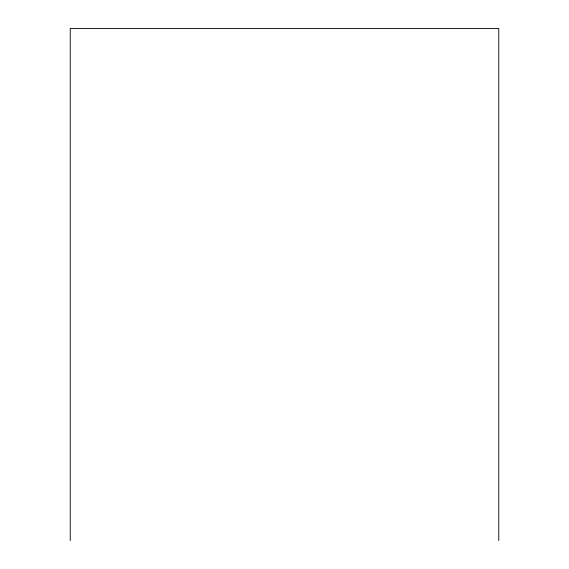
<?xml version="1.0" encoding="UTF-8"?>
<svg xmlns="http://www.w3.org/2000/svg" width="569" height="569" viewBox="0 0 569 569"><rect width="100%" height="100%" fill="white"/><g stroke="black" fill="none" stroke-linecap="round" stroke-linejoin="round"><path stroke-width="0.85" d="M498.764 540.55L498.764 28.45L70.236 28.45L70.236 540.55"/></g></svg>
